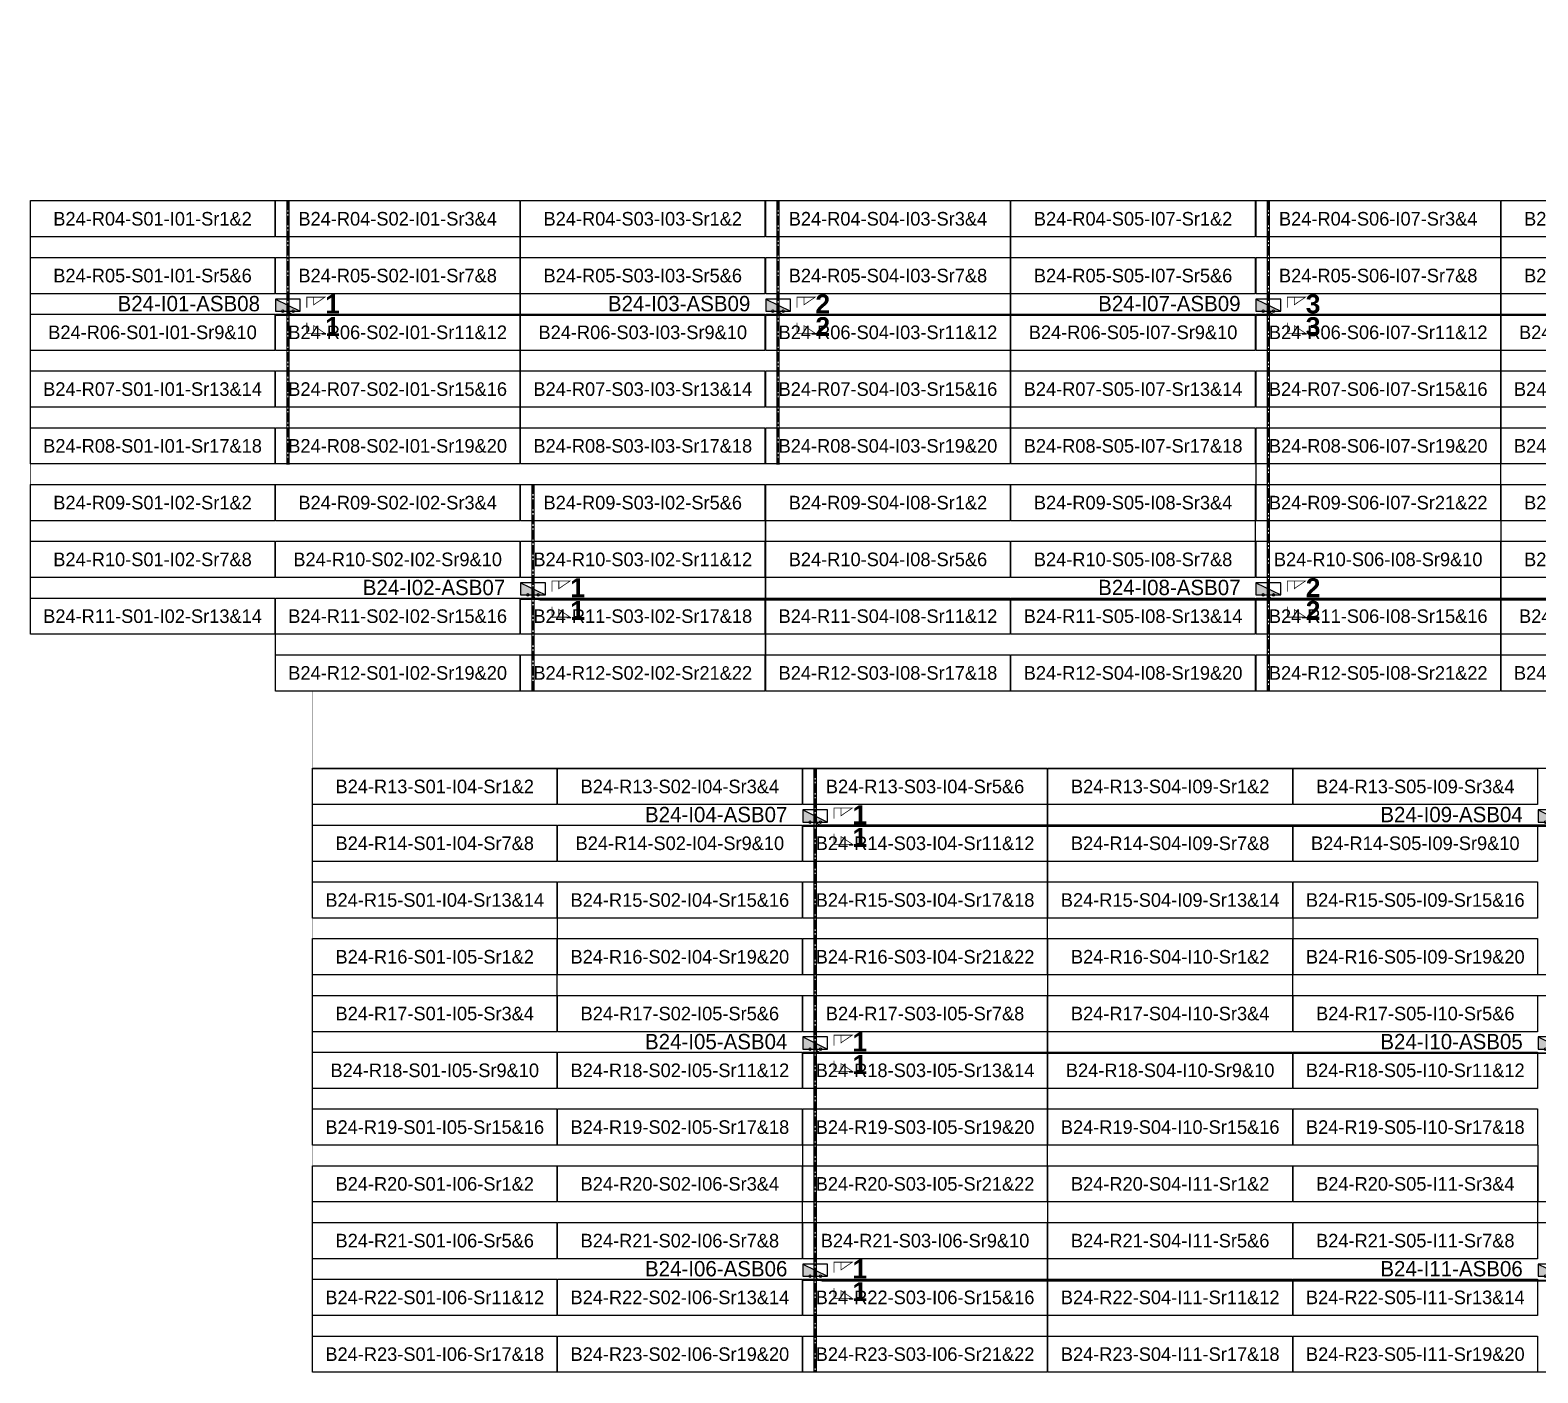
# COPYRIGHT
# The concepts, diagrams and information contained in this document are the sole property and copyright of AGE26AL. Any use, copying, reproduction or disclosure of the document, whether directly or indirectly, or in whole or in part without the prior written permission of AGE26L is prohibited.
# Model space of a CAD drawing. Header units: metres. Extents: x 529718 to 530598, y 2673304 to 2673482.
# Drawn here: x 529718.4 to 529917.6, y 2673304.2 to 2673481.6 of the extents above; entities that cross this region are included whole.
import ezdxf
from ezdxf.enums import TextEntityAlignment as Align

# ---------------------------------------------------------------- set-up
doc = ezdxf.new("R2010")
doc.units = ezdxf.units.M
doc.linetypes.add('CENTER', pattern=[2, 1.25, -0.25, 0.25, -0.25])
doc.layers.add('Boundary-12.5 MW Block', color=6, linetype='Continuous', lineweight=9)
doc.layers.add('PILE', color=1, linetype='Continuous', lineweight=15)
for name, color, linetype in [('DC Trench BL-24', 40, 'Continuous'), ('E-Inverter Grouping', 2, 'Continuous'), ('Inverter Block-24', 7, 'Continuous'), ('LT Cable(AG) INV to LT Panel BL-24', 2, 'Continuous'), ('Messenger Wire-Block-24 (Master Path)', 30, 'Continuous'), ('Messenger Wire-Block-24 (MW Path)', 191, 'Continuous'), ('MMS Table Block-24', 8, 'Continuous'), ('Plan Line - DC BL-24', 40, 'Continuous'), ('Section Marking BL-24', 2, 'Continuous')]:
    doc.layers.add(name, color=color, linetype=linetype)
doc.styles.add('BoldTextStyle', font='arialbd.ttf')
doc.styles.get("Standard").update_dxf_attribs({"font": 'Adani Regular.ttf'})

# ---------------------------------------------------------------- blocks, each defined once
blk = doc.blocks.new('MMS Table (32.292 x 4.788)')
at = {"color": 0}
blk.add_lwpolyline([(0, -0.002), (0, 4.786), (32.292, 4.786), (32.292, -0.002)], close=True, dxfattribs=at)
at = {"color": 7}
blk.add_attdef('ID1', text='', height=1.8, dxfattribs=at).set_placement((16.146, 2.392), align=Align.MIDDLE_CENTER)
blk = doc.blocks.new('Inverter Block')
h = blk.add_hatch(color=0)
h.dxf.hatch_style = 1
h.paths.add_polyline_path([(-1.46, 2.27), (-1.46, 0.85), (1.46, 0.85)])
at = {"color": 0}
blk.add_lwpolyline([(1.46, 2.27), (-1.46, 2.27), (-1.46, 0.85), (1.46, 0.85)], close=True, dxfattribs=at)
blk.add_lwpolyline([(-1.46, 2.27), (1.46, 0.85)], dxfattribs=at)
at = {"layer": 'PILE'}
for centre in [(-0.61, 0.85), (0.61, 0.85)]:
    blk.add_circle(centre, 0.156, dxfattribs=at)
at = {"color": 7}
blk.add_attdef('ID', (-1.46, 3.01), '', height=1.8, dxfattribs=at)

msp = doc.modelspace()

# ---------------------------------------------------------------- linework, layer by layer
at = {"layer": 'Boundary-12.5 MW Block', "const_width": 0.05}
msp.add_lwpolyline([(529718.4, 2673459.08), (530176.79, 2673459.08), (530176.79, 2673481.58), (530468.22, 2673481.58), (530468.22, 2673354.08), (530597.78, 2673354.08), (530597.78, 2673304.29), (529755.69, 2673304.29), (529755.69, 2673394.29), (529750.79, 2673394.29), (529750.79, 2673401.79), (529718.4, 2673401.79)], close=True, dxfattribs=at)
at = {"layer": 'DC Trench BL-24', "color": 40, "const_width": 0.15}
for points in [[(529752.58, 2673459.08), (529752.28, 2673459.08), (529752.28, 2673424.29), (529752.58, 2673424.29)], [(529817.36, 2673459.08), (529817.06, 2673459.08), (529817.06, 2673424.29), (529817.36, 2673424.29)], [(529882.15, 2673459.08), (529881.85, 2673459.08), (529881.85, 2673394.29), (529882.15, 2673394.29)], [(529784.97, 2673421.58), (529784.67, 2673421.58), (529784.67, 2673394.29), (529784.97, 2673394.29)], [(529822.26, 2673384.08), (529821.96, 2673384.08), (529821.96, 2673304.29), (529822.26, 2673304.29)]]:
    msp.add_lwpolyline(points, close=True, dxfattribs=at)
at = {"layer": 'E-Inverter Grouping', "color": 3}
for points in [[(529783.08, 2673424.29), (529718.4, 2673424.29), (529718.4, 2673459.08), (529783.08, 2673459.08)], [(529847.87, 2673424.29), (529783.18, 2673424.29), (529783.18, 2673459.08), (529847.87, 2673459.08)], [(530009.83, 2673394.29), (529912.75, 2673394.29), (529912.75, 2673421.58), (529945.04, 2673421.58), (529945.04, 2673414.08), (530009.83, 2673414.08)]]:
    msp.add_lwpolyline(points, close=True, dxfattribs=at)
at = {"layer": 'E-Inverter Grouping'}
for points in [[(529912.65, 2673416.79), (529880.36, 2673416.79), (529880.36, 2673424.29), (529847.97, 2673424.29), (529847.97, 2673459.08), (529912.65, 2673459.08)], [(529977.44, 2673416.79), (529945.14, 2673416.79), (529945.14, 2673424.29), (529912.75, 2673424.29), (529912.75, 2673459.08), (529977.44, 2673459.08)], [(529815.48, 2673394.29), (529750.79, 2673394.29), (529750.79, 2673401.79), (529718.4, 2673401.79), (529718.4, 2673421.58), (529815.48, 2673421.58)], [(529880.26, 2673414.08), (529912.65, 2673414.08), (529912.65, 2673394.29), (529815.58, 2673394.29), (529815.58, 2673421.58), (529880.26, 2673421.58)], [(529852.77, 2673356.79), (529788.08, 2673356.79), (529788.08, 2673364.29), (529755.69, 2673364.29), (529755.69, 2673384.08), (529852.77, 2673384.08)], [(529949.94, 2673356.79), (529885.26, 2673356.79), (529885.26, 2673364.29), (529852.87, 2673364.29), (529852.87, 2673384.08), (529949.94, 2673384.08)], [(529852.77, 2673326.79), (529820.48, 2673326.79), (529820.48, 2673334.29), (529755.69, 2673334.29), (529755.69, 2673361.58), (529787.98, 2673361.58), (529787.98, 2673354.08), (529852.77, 2673354.08)], [(529949.94, 2673326.79), (529917.65, 2673326.79), (529917.65, 2673334.29), (529852.87, 2673334.29), (529852.87, 2673361.58), (529885.16, 2673361.58), (529885.16, 2673354.08), (529949.94, 2673354.08)], [(529820.38, 2673324.08), (529852.77, 2673324.08), (529852.77, 2673304.29), (529755.69, 2673304.29), (529755.69, 2673331.58), (529820.38, 2673331.58)], [(529917.55, 2673324.08), (529949.94, 2673324.08), (529949.94, 2673304.29), (529852.87, 2673304.29), (529852.87, 2673331.58), (529917.55, 2673331.58)]]:
    msp.add_lwpolyline(points, close=True, dxfattribs=at)
at = {"layer": 'LT Cable(AG) INV to LT Panel BL-24'}
for points in [[(530169.44, 2673375.65), (530167.33, 2673375.65, -0.156851), (530166.81, 2673375.82), (530165.34, 2673376.87, 0.156851), (530164.82, 2673377.04), (530158.57, 2673377.04, -0.414214), (530157.67, 2673377.94), (530157.67, 2673392.33, 0.029253), (530157.66, 2673392.43), (530157.56, 2673393.33, -0.029253), (530157.55, 2673393.43), (530157.55, 2673443.06, 0.414214), (530156.65, 2673443.96), (529753.33, 2673443.96, -0.414214), (529752.43, 2673444.86), (529752.43, 2673445.19)], [(530167.44, 2673375.68), (530167.33, 2673375.68, -0.156851), (530166.81, 2673375.85), (530165.34, 2673376.9, 0.156851), (530164.82, 2673377.07), (530158.59, 2673377.07, -0.414214), (530157.69, 2673377.97), (530157.69, 2673392.33, 0.029253), (530157.69, 2673392.43), (530157.58, 2673393.33, -0.029253), (530157.57, 2673393.43), (530157.57, 2673443.09, 0.414214), (530156.67, 2673443.99), (529818.11, 2673443.99, -0.414214), (529817.21, 2673444.89), (529817.21, 2673445.19)], [(530167.44, 2673375.7), (530167.33, 2673375.7, -0.156851), (530166.81, 2673375.87), (530165.34, 2673376.92, 0.156851), (530164.82, 2673377.09), (530158.62, 2673377.09, -0.414214), (530157.72, 2673377.99), (530157.72, 2673392.33, 0.029253), (530157.71, 2673392.44), (530157.61, 2673393.33, -0.029253), (530157.6, 2673393.44), (530157.6, 2673443.11, 0.414214), (530156.7, 2673444.01), (529882.9, 2673444.01, -0.414214), (529882, 2673444.91), (529882, 2673445.19)], [(530171.59, 2673375.5), (530167.33, 2673375.5, -0.156851), (530166.81, 2673375.67), (530165.34, 2673376.72, 0.156851), (530164.82, 2673376.89), (530158.42, 2673376.89, -0.414214), (530157.52, 2673377.79), (530157.52, 2673392.32, 0.029253), (530157.51, 2673392.42), (530157.41, 2673393.32, -0.029253), (530157.4, 2673393.42), (530157.4, 2673405.41, 0.414214), (530156.5, 2673406.31), (529785.72, 2673406.31, -0.414214), (529784.82, 2673407.21), (529784.82, 2673407.69)], [(530171.59, 2673375.53), (530167.33, 2673375.53, -0.156851), (530166.81, 2673375.7), (530165.34, 2673376.75, 0.156851), (530164.82, 2673376.92), (530158.44, 2673376.92, -0.414214), (530157.54, 2673377.82), (530157.54, 2673392.32, 0.029253), (530157.54, 2673392.43), (530157.43, 2673393.32, -0.029253), (530157.42, 2673393.43), (530157.42, 2673405.44, 0.414214), (530156.52, 2673406.34), (529882.9, 2673406.34, -0.414214), (529882, 2673407.24), (529882, 2673407.69)], [(530171.59, 2673375.48), (530167.11, 2673375.48, 0.035568), (530166.98, 2673375.47), (530165.17, 2673375.21, -0.035568), (530165.05, 2673375.2), (530157.77, 2673375.2, 0.080615), (530157.48, 2673375.15), (530143.98, 2673370.65, -0.298451), (530143.03, 2673370.91), (530142.83, 2673371.12), (530142.83, 2673375.66, 0.414214), (530141.93, 2673376.56), (529823.01, 2673376.56, -0.414214), (529822.11, 2673377.46), (529822.11, 2673377.69)], [(530172.48, 2673374.2), (530167.16, 2673374.2, -0.123971), (530166.74, 2673374.31), (530165.47, 2673374.99, 0.123971), (530165.04, 2673375.1), (530157.78, 2673375.1, 0.080615), (530157.5, 2673375.05), (530143.52, 2673370.39, 0.086843), (530143.25, 2673370.25), (530143.03, 2673370.07, 0.229541), (530142.68, 2673369.37), (530142.68, 2673347.36, -0.414214), (530141.78, 2673346.46), (529823.01, 2673346.46, -0.414214), (529822.11, 2673347.36), (529822.11, 2673347.69)], [(530168.46, 2673374.08), (530167.16, 2673374.08, -0.123971), (530166.74, 2673374.18), (530165.47, 2673374.87, 0.123971), (530165.04, 2673374.97), (530157.8, 2673374.97, 0.080615), (530157.52, 2673374.93), (530143.58, 2673370.28, 0.086843), (530143.31, 2673370.14), (530143.15, 2673370.01, 0.229541), (530142.81, 2673369.3), (530142.81, 2673317.24, -0.414214), (530141.91, 2673316.34), (529823.01, 2673316.34, -0.414214), (529822.11, 2673317.24), (529822.11, 2673317.69)]]:
    msp.add_lwpolyline(points, format="xyb", dxfattribs=at)
at = {"layer": 'Messenger Wire-Block-24 (Master Path)'}
for points in [[(529750.79, 2673443.94), (530157.52, 2673443.94)], [(529783.18, 2673406.44), (530157.52, 2673406.44)], [(529820.48, 2673376.44), (530142.71, 2673376.44)], [(529820.48, 2673346.44), (530142.71, 2673346.44)], [(529820.48, 2673316.44), (530142.71, 2673316.44)]]:
    msp.add_lwpolyline(points, dxfattribs=at)
at = {"layer": 'Messenger Wire-Block-24 (MW Path)', "const_width": 0.1}
for points in [[(529750.79, 2673443.94), (530157.52, 2673443.94)], [(529783.18, 2673406.44), (530157.52, 2673406.44)], [(529820.48, 2673376.44), (530142.71, 2673376.44)], [(529820.48, 2673346.44), (530142.71, 2673346.44)], [(529820.48, 2673316.44), (530142.71, 2673316.44)]]:
    msp.add_lwpolyline(points, dxfattribs=at)
at = {"layer": 'Plan Line - DC BL-24', "color": 6, "linetype": 'CENTER'}
for points in [[(529752.43, 2673459.08), (529752.43, 2673424.29)], [(529817.21, 2673459.08), (529817.21, 2673424.29)], [(529882, 2673459.08), (529882, 2673394.29)], [(529784.82, 2673421.58), (529784.82, 2673394.29)], [(529822.11, 2673384.08), (529822.11, 2673304.29)]]:
    msp.add_lwpolyline(points, dxfattribs=at)
at = {"layer": 'Section Marking BL-24', "color": 94, "lineweight": 35, "true_color": 0x00a500, "const_width": 0.1}
for points in [[(529754.93, 2673444.94), (529754.93, 2673446.33), (529757.33, 2673446.33), (529755.85, 2673445.32), (529755.85, 2673446.33)], [(529819.71, 2673444.94), (529819.71, 2673446.33), (529822.11, 2673446.33), (529820.63, 2673445.32), (529820.63, 2673446.33)], [(529884.5, 2673444.94), (529884.5, 2673446.33), (529886.9, 2673446.33), (529885.42, 2673445.32), (529885.42, 2673446.33)], [(529754.93, 2673442.94), (529754.93, 2673441.55), (529757.33, 2673441.55), (529755.85, 2673442.56), (529755.85, 2673441.55)], [(529819.71, 2673442.94), (529819.71, 2673441.55), (529822.11, 2673441.55), (529820.63, 2673442.56), (529820.63, 2673441.55)], [(529884.5, 2673442.94), (529884.5, 2673441.55), (529886.9, 2673441.55), (529885.42, 2673442.56), (529885.42, 2673441.55)], [(529787.32, 2673407.44), (529787.32, 2673408.83), (529789.72, 2673408.83), (529788.24, 2673407.82), (529788.24, 2673408.83)], [(529884.5, 2673407.44), (529884.5, 2673408.83), (529886.9, 2673408.83), (529885.42, 2673407.82), (529885.42, 2673408.83)], [(529787.32, 2673405.44), (529787.32, 2673404.05), (529789.72, 2673404.05), (529788.24, 2673405.06), (529788.24, 2673404.05)], [(529884.5, 2673405.44), (529884.5, 2673404.05), (529886.9, 2673404.05), (529885.42, 2673405.06), (529885.42, 2673404.05)], [(529824.61, 2673377.44), (529824.61, 2673378.83), (529827.01, 2673378.83), (529825.53, 2673377.82), (529825.53, 2673378.83)], [(529824.61, 2673375.44), (529824.61, 2673374.05), (529827.01, 2673374.05), (529825.53, 2673375.06), (529825.53, 2673374.05)], [(529824.61, 2673347.44), (529824.61, 2673348.83), (529827.01, 2673348.83), (529825.53, 2673347.82), (529825.53, 2673348.83)], [(529824.61, 2673345.44), (529824.61, 2673344.05), (529827.01, 2673344.05), (529825.53, 2673345.06), (529825.53, 2673344.05)], [(529824.61, 2673317.44), (529824.61, 2673318.83), (529827.01, 2673318.83), (529825.53, 2673317.82), (529825.53, 2673318.83)], [(529824.61, 2673315.44), (529824.61, 2673314.05), (529827.01, 2673314.05), (529825.53, 2673315.06), (529825.53, 2673314.05)]]:
    msp.add_lwpolyline(points, dxfattribs=at)

# ---------------------------------------------------------------- block references
at = {"layer": 'Inverter Block-24'}
ref = msp.add_blockref('Inverter Block', (529752.43, 2673443.53), dxfattribs=dict(at, xscale=1.124999999976148, yscale=1.124999999976148, zscale=1.124999999976148))
ref.add_attrib('ID', 'B24-I01-ASB08', (529729.93, 2673444.46), dxfattribs={"layer": '0', "color": 7, "height": 2.025})
ref = msp.add_blockref('Inverter Block', (529817.21, 2673443.53), dxfattribs=dict(at, xscale=1.124999999976148, yscale=1.124999999976148, zscale=1.124999999976148))
ref.add_attrib('ID', 'B24-I03-ASB09', (529794.72, 2673444.46), dxfattribs={"layer": '0', "color": 7, "height": 2.025})
ref = msp.add_blockref('Inverter Block', (529882, 2673443.53), dxfattribs=dict(at, xscale=1.124999999976148, yscale=1.124999999976148, zscale=1.124999999976148))
ref.add_attrib('ID', 'B24-I07-ASB09', (529859.5, 2673444.46), dxfattribs={"layer": '0', "color": 7, "height": 2.025})
ref = msp.add_blockref('Inverter Block', (529784.82, 2673406.03), dxfattribs=dict(at, xscale=1.124999999976148, yscale=1.124999999976148, zscale=1.124999999976148))
ref.add_attrib('ID', 'B24-I02-ASB07', (529762.33, 2673406.96), dxfattribs={"layer": '0', "color": 7, "height": 2.025})
ref = msp.add_blockref('Inverter Block', (529882, 2673406.03), dxfattribs=dict(at, xscale=1.124999999976148, yscale=1.124999999976148, zscale=1.124999999976148))
ref.add_attrib('ID', 'B24-I08-ASB07', (529859.5, 2673406.96), dxfattribs={"layer": '0', "color": 7, "height": 2.025})
ref = msp.add_blockref('Inverter Block', (529822.11, 2673376.03), dxfattribs=dict(at, xscale=1.124999999976148, yscale=1.124999999976148, zscale=1.124999999976148))
ref.add_attrib('ID', 'B24-I04-ASB07', (529799.62, 2673376.96), dxfattribs={"layer": '0', "color": 7, "height": 2.025})
ref = msp.add_blockref('Inverter Block', (529919.29, 2673376.03), dxfattribs=dict(at, xscale=1.124999999976148, yscale=1.124999999976148, zscale=1.124999999976148))
ref.add_attrib('ID', 'B24-I09-ASB04', (529896.79, 2673376.96), dxfattribs={"layer": '0', "color": 7, "height": 2.025})
ref = msp.add_blockref('Inverter Block', (529822.11, 2673346.03), dxfattribs=dict(at, xscale=1.124999999976148, yscale=1.124999999976148, zscale=1.124999999976148))
ref.add_attrib('ID', 'B24-I05-ASB04', (529799.62, 2673346.96), dxfattribs={"layer": '0', "color": 7, "height": 2.025})
ref = msp.add_blockref('Inverter Block', (529919.29, 2673346.03), dxfattribs=dict(at, xscale=1.124999999976148, yscale=1.124999999976148, zscale=1.124999999976148))
ref.add_attrib('ID', 'B24-I10-ASB05', (529896.79, 2673346.96), dxfattribs={"layer": '0', "color": 7, "height": 2.025})
ref = msp.add_blockref('Inverter Block', (529822.11, 2673316.03), dxfattribs=dict(at, xscale=1.124999999976148, yscale=1.124999999976148, zscale=1.124999999976148))
ref.add_attrib('ID', 'B24-I06-ASB06', (529799.62, 2673316.96), dxfattribs={"layer": '0', "color": 7, "height": 2.025})
ref = msp.add_blockref('Inverter Block', (529919.29, 2673316.03), dxfattribs=dict(at, xscale=1.124999999976148, yscale=1.124999999976148, zscale=1.124999999976148))
ref.add_attrib('ID', 'B24-I11-ASB06', (529896.79, 2673316.96), dxfattribs={"layer": '0', "color": 7, "height": 2.025})
at = {"layer": 'MMS Table Block-24'}
for p, values in [((529718.4, 2673454.29), {'ID1': 'B24-R04-S01-I01-Sr1&2'}), ((529750.79, 2673454.29), {'ID1': 'B24-R04-S02-I01-Sr3&4'}), ((529783.18, 2673454.29), {'ID1': 'B24-R04-S03-I03-Sr1&2'}), ((529815.58, 2673454.29), {'ID1': 'B24-R04-S04-I03-Sr3&4'}), ((529847.97, 2673454.29), {'ID1': 'B24-R04-S05-I07-Sr1&2'}), ((529880.36, 2673454.29), {'ID1': 'B24-R04-S06-I07-Sr3&4'}), ((529912.75, 2673454.29), {'ID1': 'B24-R04-S07-I12-Sr1&2'}), ((529718.4, 2673446.79), {'ID1': 'B24-R05-S01-I01-Sr5&6'}), ((529750.79, 2673446.79), {'ID1': 'B24-R05-S02-I01-Sr7&8'}), ((529783.18, 2673446.79), {'ID1': 'B24-R05-S03-I03-Sr5&6'}), ((529815.58, 2673446.79), {'ID1': 'B24-R05-S04-I03-Sr7&8'}), ((529847.97, 2673446.79), {'ID1': 'B24-R05-S05-I07-Sr5&6'}), ((529880.36, 2673446.79), {'ID1': 'B24-R05-S06-I07-Sr7&8'}), ((529912.75, 2673446.79), {'ID1': 'B24-R05-S07-I12-Sr5&6'}), ((529718.4, 2673439.29), {'ID1': 'B24-R06-S01-I01-Sr9&10'}), ((529750.79, 2673439.29), {'ID1': 'B24-R06-S02-I01-Sr11&12'}), ((529783.18, 2673439.29), {'ID1': 'B24-R06-S03-I03-Sr9&10'}), ((529815.58, 2673439.29), {'ID1': 'B24-R06-S04-I03-Sr11&12'}), ((529847.97, 2673439.29), {'ID1': 'B24-R06-S05-I07-Sr9&10'}), ((529880.36, 2673439.29), {'ID1': 'B24-R06-S06-I07-Sr11&12'}), ((529912.75, 2673439.29), {'ID1': 'B24-R06-S07-I12-Sr9&10'}), ((529718.4, 2673431.79), {'ID1': 'B24-R07-S01-I01-Sr13&14'}), ((529750.79, 2673431.79), {'ID1': 'B24-R07-S02-I01-Sr15&16'}), ((529783.18, 2673431.79), {'ID1': 'B24-R07-S03-I03-Sr13&14'}), ((529815.58, 2673431.79), {'ID1': 'B24-R07-S04-I03-Sr15&16'}), ((529847.97, 2673431.79), {'ID1': 'B24-R07-S05-I07-Sr13&14'}), ((529880.36, 2673431.79), {'ID1': 'B24-R07-S06-I07-Sr15&16'}), ((529912.75, 2673431.79), {'ID1': 'B24-R07-S07-I12-Sr13&14'}), ((529718.4, 2673424.29), {'ID1': 'B24-R08-S01-I01-Sr17&18'}), ((529750.79, 2673424.29), {'ID1': 'B24-R08-S02-I01-Sr19&20'}), ((529783.18, 2673424.29), {'ID1': 'B24-R08-S03-I03-Sr17&18'}), ((529815.58, 2673424.29), {'ID1': 'B24-R08-S04-I03-Sr19&20'}), ((529847.97, 2673424.29), {'ID1': 'B24-R08-S05-I07-Sr17&18'}), ((529880.36, 2673424.29), {'ID1': 'B24-R08-S06-I07-Sr19&20'}), ((529912.75, 2673424.29), {'ID1': 'B24-R08-S07-I12-Sr17&18'}), ((529718.4, 2673416.79), {'ID1': 'B24-R09-S01-I02-Sr1&2'}), ((529750.79, 2673416.79), {'ID1': 'B24-R09-S02-I02-Sr3&4'}), ((529783.18, 2673416.79), {'ID1': 'B24-R09-S03-I02-Sr5&6'}), ((529815.58, 2673416.79), {'ID1': 'B24-R09-S04-I08-Sr1&2'}), ((529847.97, 2673416.79), {'ID1': 'B24-R09-S05-I08-Sr3&4'}), ((529880.36, 2673416.79), {'ID1': 'B24-R09-S06-I07-Sr21&22'}), ((529912.75, 2673416.79), {'ID1': 'B24-R09-S07-I13-Sr1&2'}), ((529718.4, 2673409.29), {'ID1': 'B24-R10-S01-I02-Sr7&8'}), ((529750.79, 2673409.29), {'ID1': 'B24-R10-S02-I02-Sr9&10'}), ((529783.18, 2673409.29), {'ID1': 'B24-R10-S03-I02-Sr11&12'}), ((529815.58, 2673409.29), {'ID1': 'B24-R10-S04-I08-Sr5&6'}), ((529847.97, 2673409.29), {'ID1': 'B24-R10-S05-I08-Sr7&8'}), ((529880.36, 2673409.29), {'ID1': 'B24-R10-S06-I08-Sr9&10'}), ((529912.75, 2673409.29), {'ID1': 'B24-R10-S07-I13-Sr3&4'}), ((529718.4, 2673401.79), {'ID1': 'B24-R11-S01-I02-Sr13&14'}), ((529750.79, 2673401.79), {'ID1': 'B24-R11-S02-I02-Sr15&16'}), ((529783.18, 2673401.79), {'ID1': 'B24-R11-S03-I02-Sr17&18'}), ((529815.58, 2673401.79), {'ID1': 'B24-R11-S04-I08-Sr11&12'}), ((529847.97, 2673401.79), {'ID1': 'B24-R11-S05-I08-Sr13&14'}), ((529880.36, 2673401.79), {'ID1': 'B24-R11-S06-I08-Sr15&16'}), ((529912.75, 2673401.79), {'ID1': 'B24-R11-S07-I13-Sr9&10'}), ((529750.79, 2673394.29), {'ID1': 'B24-R12-S01-I02-Sr19&20'}), ((529783.18, 2673394.29), {'ID1': 'B24-R12-S02-I02-Sr21&22'}), ((529815.58, 2673394.29), {'ID1': 'B24-R12-S03-I08-Sr17&18'}), ((529847.97, 2673394.29), {'ID1': 'B24-R12-S04-I08-Sr19&20'}), ((529880.36, 2673394.29), {'ID1': 'B24-R12-S05-I08-Sr21&22'}), ((529912.75, 2673394.29), {'ID1': 'B24-R12-S06-I13-Sr15&16'}), ((529755.69, 2673379.29), {'ID1': 'B24-R13-S01-I04-Sr1&2'}), ((529788.08, 2673379.29), {'ID1': 'B24-R13-S02-I04-Sr3&4'}), ((529820.48, 2673379.29), {'ID1': 'B24-R13-S03-I04-Sr5&6'}), ((529852.87, 2673379.29), {'ID1': 'B24-R13-S04-I09-Sr1&2'}), ((529885.26, 2673379.29), {'ID1': 'B24-R13-S05-I09-Sr3&4'}), ((529755.69, 2673371.79), {'ID1': 'B24-R14-S01-I04-Sr7&8'}), ((529788.08, 2673371.79), {'ID1': 'B24-R14-S02-I04-Sr9&10'}), ((529820.48, 2673371.79), {'ID1': 'B24-R14-S03-I04-Sr11&12'}), ((529852.87, 2673371.79), {'ID1': 'B24-R14-S04-I09-Sr7&8'}), ((529885.26, 2673371.79), {'ID1': 'B24-R14-S05-I09-Sr9&10'}), ((529755.69, 2673364.29), {'ID1': 'B24-R15-S01-I04-Sr13&14'}), ((529788.08, 2673364.29), {'ID1': 'B24-R15-S02-I04-Sr15&16'}), ((529820.48, 2673364.29), {'ID1': 'B24-R15-S03-I04-Sr17&18'}), ((529852.87, 2673364.29), {'ID1': 'B24-R15-S04-I09-Sr13&14'}), ((529885.26, 2673364.29), {'ID1': 'B24-R15-S05-I09-Sr15&16'}), ((529755.69, 2673356.79), {'ID1': 'B24-R16-S01-I05-Sr1&2'}), ((529788.08, 2673356.79), {'ID1': 'B24-R16-S02-I04-Sr19&20'}), ((529820.48, 2673356.79), {'ID1': 'B24-R16-S03-I04-Sr21&22'}), ((529852.87, 2673356.79), {'ID1': 'B24-R16-S04-I10-Sr1&2'}), ((529885.26, 2673356.79), {'ID1': 'B24-R16-S05-I09-Sr19&20'}), ((529755.69, 2673349.29), {'ID1': 'B24-R17-S01-I05-Sr3&4'}), ((529788.08, 2673349.29), {'ID1': 'B24-R17-S02-I05-Sr5&6'}), ((529820.48, 2673349.29), {'ID1': 'B24-R17-S03-I05-Sr7&8'}), ((529852.87, 2673349.29), {'ID1': 'B24-R17-S04-I10-Sr3&4'}), ((529885.26, 2673349.29), {'ID1': 'B24-R17-S05-I10-Sr5&6'}), ((529755.69, 2673341.79), {'ID1': 'B24-R18-S01-I05-Sr9&10'}), ((529788.08, 2673341.79), {'ID1': 'B24-R18-S02-I05-Sr11&12'}), ((529820.48, 2673341.79), {'ID1': 'B24-R18-S03-I05-Sr13&14'}), ((529852.87, 2673341.79), {'ID1': 'B24-R18-S04-I10-Sr9&10'}), ((529885.26, 2673341.79), {'ID1': 'B24-R18-S05-I10-Sr11&12'}), ((529755.69, 2673334.29), {'ID1': 'B24-R19-S01-I05-Sr15&16'}), ((529788.08, 2673334.29), {'ID1': 'B24-R19-S02-I05-Sr17&18'}), ((529820.48, 2673334.29), {'ID1': 'B24-R19-S03-I05-Sr19&20'}), ((529852.87, 2673334.29), {'ID1': 'B24-R19-S04-I10-Sr15&16'}), ((529885.26, 2673334.29), {'ID1': 'B24-R19-S05-I10-Sr17&18'}), ((529755.69, 2673326.79), {'ID1': 'B24-R20-S01-I06-Sr1&2'}), ((529788.08, 2673326.79), {'ID1': 'B24-R20-S02-I06-Sr3&4'}), ((529820.48, 2673326.79), {'ID1': 'B24-R20-S03-I05-Sr21&22'}), ((529852.87, 2673326.79), {'ID1': 'B24-R20-S04-I11-Sr1&2'}), ((529885.26, 2673326.79), {'ID1': 'B24-R20-S05-I11-Sr3&4'}), ((529755.69, 2673319.29), {'ID1': 'B24-R21-S01-I06-Sr5&6'}), ((529788.08, 2673319.29), {'ID1': 'B24-R21-S02-I06-Sr7&8'}), ((529820.48, 2673319.29), {'ID1': 'B24-R21-S03-I06-Sr9&10'}), ((529852.87, 2673319.29), {'ID1': 'B24-R21-S04-I11-Sr5&6'}), ((529885.26, 2673319.29), {'ID1': 'B24-R21-S05-I11-Sr7&8'}), ((529755.69, 2673311.79), {'ID1': 'B24-R22-S01-I06-Sr11&12'}), ((529788.08, 2673311.79), {'ID1': 'B24-R22-S02-I06-Sr13&14'}), ((529820.48, 2673311.79), {'ID1': 'B24-R22-S03-I06-Sr15&16'}), ((529852.87, 2673311.79), {'ID1': 'B24-R22-S04-I11-Sr11&12'}), ((529885.26, 2673311.79), {'ID1': 'B24-R22-S05-I11-Sr13&14'}), ((529755.69, 2673304.29), {'ID1': 'B24-R23-S01-I06-Sr17&18'}), ((529788.08, 2673304.29), {'ID1': 'B24-R23-S02-I06-Sr19&20'}), ((529820.48, 2673304.29), {'ID1': 'B24-R23-S03-I06-Sr21&22'}), ((529852.87, 2673304.29), {'ID1': 'B24-R23-S04-I11-Sr17&18'}), ((529885.26, 2673304.29), {'ID1': 'B24-R23-S05-I11-Sr19&20'})]:
    msp.add_blockref('MMS Table (32.292 x 4.788)', p, dxfattribs=at).add_auto_attribs(values)

# ---------------------------------------------------------------- texts
at = {"layer": 'Section Marking BL-24', "color": 94, "true_color": 0x00a500, "style": 'BoldTextStyle'}
for s, p in [('1', (529758.33, 2673445.44)), ('2', (529823.11, 2673445.44)), ('3', (529887.9, 2673445.44)), ('1', (529758.33, 2673442.44)), ('2', (529823.11, 2673442.44)), ('3', (529887.9, 2673442.44)), ('1', (529790.72, 2673407.94)), ('2', (529887.9, 2673407.94)), ('1', (529790.72, 2673404.94)), ('2', (529887.9, 2673404.94)), ('1', (529828.01, 2673377.94)), ('1', (529828.01, 2673374.94)), ('1', (529828.01, 2673347.94)), ('1', (529828.01, 2673344.94)), ('1', (529828.01, 2673317.94)), ('1', (529828.01, 2673314.94))]:
    msp.add_text(s, height=2.5, dxfattribs=at).set_placement(p, align=Align.MIDDLE_CENTER)

doc.saveas('drawing.dxf')
